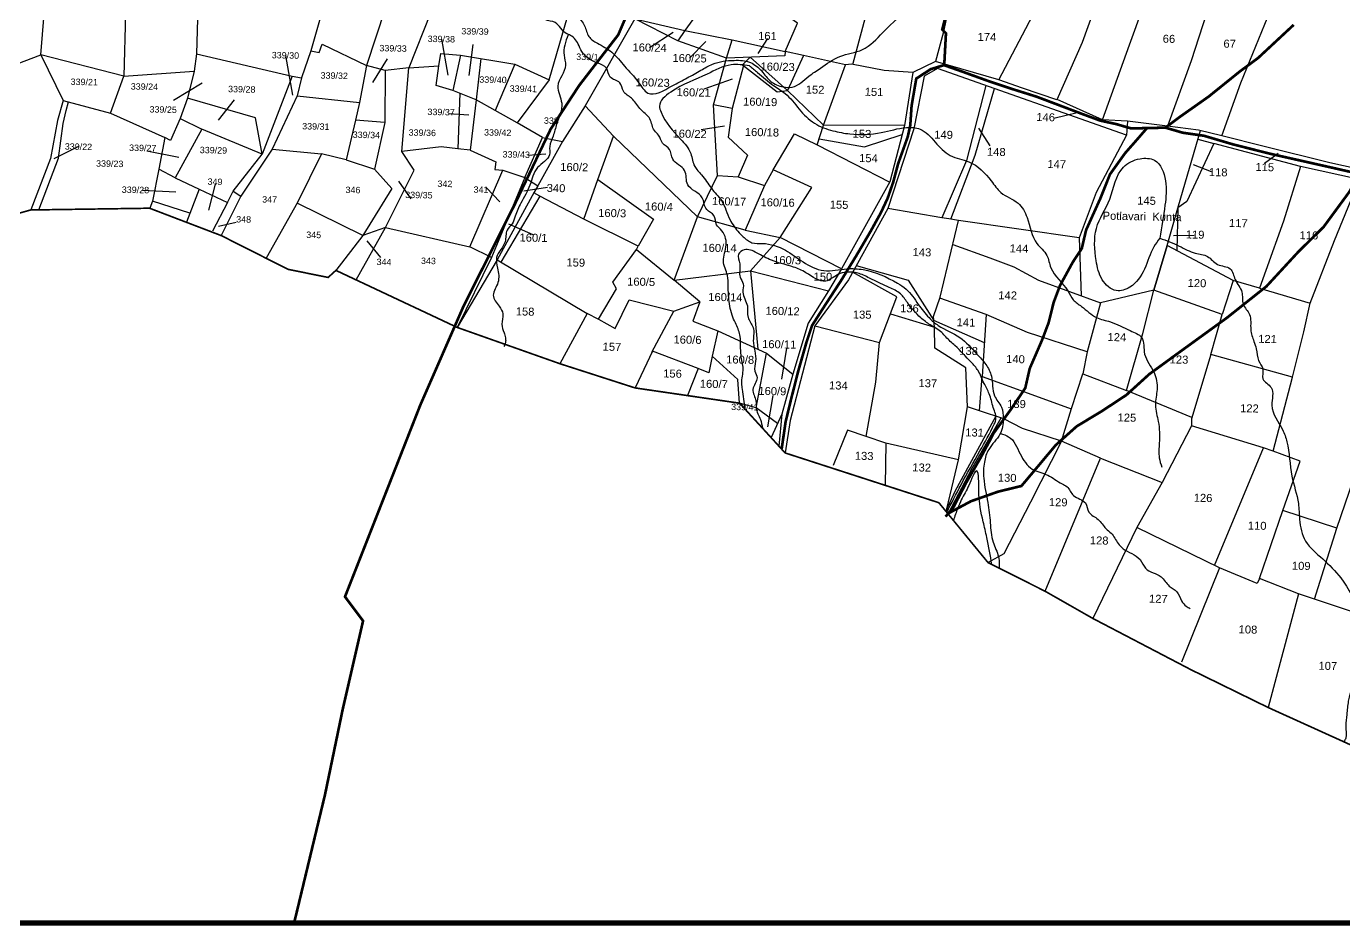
# Model space of a CAD drawing. Header units: millimetres. Extents: x 354375 to 360909, y 1837794 to 1846819.
# Drawn here: x 356768 to 359217, y 1837794 to 1839465 of the extents above; entities that cross this region are included whole.
import ezdxf
from ezdxf.enums import TextEntityAlignment as Align

# ---------------------------------------------------------------- set-up
doc = ezdxf.new("R2010")
doc.units = ezdxf.units.MM
for name, color, linetype in [('BND', 6, 'Continuous'), ('DIMENSION', 255, 'Continuous'), ('Plot', 7, 'Continuous'), ('ROADS', 50, 'Continuous'), ('STREAM', 130, 'Continuous')]:
    doc.layers.add(name, color=color, linetype=linetype)
doc.styles.get("Standard").update_dxf_attribs({"font": 'arial.ttf'})

msp = doc.modelspace()

# ---------------------------------------------------------------- linework, layer by layer
at = {"layer": 'BND', "lineweight": 30, "const_width": 3.03}
msp.add_lwpolyline([(359432.8, 1838037.4), (359076.3, 1838198.9), (358933.3, 1838268.9), (358750.6, 1838364.3), (358661.6, 1838415), (358555.6, 1838468.1), (358464.1, 1838579.5), (358178.3, 1838672), (358093.8, 1838764.4), (357899.4, 1838792.8), (357759.6, 1838837.8), (357568.8, 1838905.2), (357343.3, 1839011.2), (357328.9, 1838998.1), (357254.5, 1839013.1), (357130.3, 1839075.8), (356997, 1839126.7), (356791.1, 1839123.7), (356776, 1839123.5), (356471.5, 1839038)], dxfattribs=at)
at = {"layer": 'DIMENSION', "color": 0, "const_width": 10}
msp.add_lwpolyline([(354379.8, 1846813.9), (360903.6, 1846813.9), (360903.6, 1837798.6), (354379.8, 1837798.6)], close=True, dxfattribs=at)
at = {"layer": 'DIMENSION', "color": 0}
for points in [[(358145.7, 1839441.8), (358127.7, 1839414)], [(358028.1, 1839348.8), (358080.8, 1839367.2)], [(358677.8, 1839293.8), (358721.4, 1839304.3)], [(358022.4, 1839272.9), (358065.4, 1839279.7)], [(358537.6, 1839275.4), (358559.1, 1839242.7)], [(357699.8, 1839225.6), (357733.5, 1839227.8)], [(359069.5, 1839210.7), (359095, 1839228.8)], [(358970.8, 1839194.5), (358937.7, 1839207.3)], [(357459.4, 1839177), (357482.5, 1839144.4)], [(357623.1, 1839164.5), (357648.2, 1839138.7)], [(357736.5, 1839165.3), (357692.8, 1839158.5)], [(357709.7, 1839077.5), (357664.6, 1839097)], [(358938.9, 1839076.1), (358900.3, 1839075.1)], [(357426.7, 1839035), (357401.3, 1839066.1)], [(358181, 1838866.5), (358171.4, 1838809.2)], [(358155.5, 1838778.5), (358145.6, 1838720.4)]]:
    msp.add_lwpolyline(points, dxfattribs=at)
at = {"layer": 'Plot'}
for points in [[(356615.3, 1839343.7), (356794.9, 1839411.7), (356826.2, 1839797.8), (356833.1, 1839845.2), (356823.1, 1839856.9), (356862.7, 1839885.5)], [(359311.6, 1839805.1), (359386.7, 1839781.6), (359478.6, 1839744.3), (359429.9, 1839624.5), (359395.9, 1839511.6), (359339.5, 1839335.1), (359292.6, 1839188.5), (359190.6, 1839211.2), (359068.5, 1839241.7), (358989.9, 1839261.3), (358946.9, 1839272), (358889.3, 1839279.1), (358814.5, 1839288.3), (358768.3, 1839291.2), (358818.4, 1839430.4), (358866.6, 1839564.3), (358975.8, 1839532.9), (358933.3, 1839400.3), (358889.3, 1839279.1)], [(357143.6, 1839775.2), (357092.3, 1839695.4), (357084.1, 1839413.6), (357079.7, 1839381.5), (357067.4, 1839331.5), (357053.8, 1839293.2), (357035.8, 1839252.5), (357025.1, 1839258.4), (357013.9, 1839199), (357002.4, 1839140.1), (356997.3, 1839126.6)], [(357420.9, 1839777.9), (357393.9, 1839716.1), (357365.1, 1839658.2), (357296.5, 1839419.4), (357279.4, 1839368.7), (357271.5, 1839335.7), (357225, 1839236.6), (357166.8, 1839149.1), (357129.9, 1839076)], [(356958.2, 1839722.2), (356949, 1839372.3), (356794.9, 1839411.7)], [(357393.9, 1839716.1), (357501.3, 1839648), (357470.4, 1839604.9), (357400.1, 1839391.7), (357387.4, 1839323.2), (357379.6, 1839290.4), (357362.4, 1839216.7), (357316.5, 1839227.9), (357272.1, 1839137.4), (357213.9, 1839033.6)], [(358304.3, 1839394), (358353, 1839577.2), (358493.4, 1839555.1), (358521.1, 1839648.7), (358530, 1839700.1)], [(357592.6, 1839669.1), (357518.9, 1839489.3), (357478.8, 1839387.5), (357534.8, 1839391.3), (357538.1, 1839414.1), (357574.6, 1839411.1), (357675.6, 1839394.1), (357739.6, 1839365.1), (357680.5, 1839285.2), (357639.3, 1839308.2), (357603.8, 1839327.9), (357560.8, 1839345.5), (357529.8, 1839354.5), (357534.8, 1839391.3)], [(358644.7, 1839496.9), (358493.4, 1839555.1), (358472.5, 1839454.2), (358458, 1839399.4), (358415.4, 1839378.8), (358362.2, 1839382.6), (358301.4, 1839394.6), (358290.8, 1839393.4), (358212.5, 1839410.4), (358178.4, 1839417.8), (358201.3, 1839470.8), (358075.8, 1839559), (358084, 1839576.1), (357995.5, 1839648.9), (357937.8, 1839544.5), (358011.7, 1839484.1), (358075.8, 1839559)], [(358776.2, 1839547.5), (358751.6, 1839492.9), (358730.6, 1839434.4), (358683.5, 1839327.9), (358619.8, 1839349.8), (358575.4, 1839365), (358644.7, 1839496.9), (358685.2, 1839584.8)], [(358989.9, 1839261.3), (359025.7, 1839359.8), (359070.3, 1839469), (359104.5, 1839552.9), (358992.1, 1839574.3), (358975.8, 1839532.9)], [(357739.6, 1839365.1), (357792.3, 1839546.6)], [(358075.8, 1839559), (358011.7, 1839484.1), (357991.7, 1839456.8), (357978.7, 1839437.9), (357898.7, 1839478.5), (357937.8, 1839544.5)], [(357898.7, 1839478.5), (357806.5, 1839317), (357764.3, 1839250.5), (357718.9, 1839168.6), (357712.1, 1839156.3), (357643, 1839030.7), (357568.8, 1838905.2)], [(357898.7, 1839478.5), (357991.7, 1839456.8), (358080.1, 1839439.8), (358178.4, 1839417.8), (358178, 1839409.7), (358069.4, 1839405.8), (358080.1, 1839439.8)], [(358069.4, 1839405.8), (357978.7, 1839437.9)], [(357084.1, 1839413.6), (357262.3, 1839372.1), (357279.4, 1839368.7)], [(357296.5, 1839419.4), (357312.3, 1839415.9), (357317.8, 1839431.3), (357400.1, 1839391.7)], [(356794.9, 1839411.7), (356836.2, 1839326.7), (356924.4, 1839303.3), (356949, 1839372.3)], [(357435.6, 1839091.1), (357488.8, 1839197.5), (357466.1, 1839232.4), (357478.8, 1839387.5), (357435, 1839382.4), (357400.1, 1839391.7)], [(357612.9, 1839404.7), (357603.8, 1839327.9), (357592.7, 1839234.8), (357569.8, 1839237.3), (357539, 1839240.6), (357466.1, 1839232.4)], [(357574.6, 1839411.1), (357560.8, 1839345.5)], [(357675.6, 1839394.1), (357639.3, 1839308.2)], [(358052.9, 1839187.8), (358045.2, 1839318.9), (358069.4, 1839405.8)], [(358100.7, 1839391.7), (358079.6, 1839311.8), (358045.2, 1839318.9)], [(358113.1, 1839407.4), (358099, 1839393), (358163.8, 1839343.2), (358182.5, 1839345.3)], [(358415.4, 1839378.8), (358400, 1839280.4), (358249.6, 1839280.9), (358182.5, 1839345.3), (358113.1, 1839407.4)], [(358212.5, 1839410.4), (358182.5, 1839345.3)], [(358249.6, 1839280.9), (358290.8, 1839393.4)], [(358575.4, 1839365), (358458, 1839399.4)], [(356949, 1839372.3), (357079.7, 1839381.5)], [(357262.3, 1839372.1), (357206.1, 1839227.3), (357194, 1839294.9), (357067.4, 1839331.5)], [(357435, 1839382.4), (357434.1, 1839285.7), (357379.6, 1839290.4)], [(358813, 1839262.5), (358461.3, 1839386.6), (358437, 1839372.1), (358417.8, 1839274.5), (358369.5, 1839126.5)], [(357573.5, 1839340.3), (357569.8, 1839237.3)], [(358551.3, 1839354.8), (358515.6, 1839215.5), (358469.4, 1839108.6)], [(358486.2, 1839106.2), (358531.5, 1839225.2), (358567.6, 1839349.1)], [(356836.2, 1839326.7), (356825.9, 1839289.5), (356812.5, 1839219.4), (356776, 1839123.5)], [(356791.1, 1839123.7), (356827.9, 1839219.5), (356836.1, 1839284.3), (356842, 1839308.3), (356846, 1839324.1)], [(357271.5, 1839335.7), (357387.4, 1839323.2)], [(357804.2, 1839106.5), (357830.4, 1839180), (357859.2, 1839260.9), (357806.5, 1839317)], [(358768.3, 1839291.2), (358683.8, 1839328.6)], [(356924.4, 1839303.3), (357025.1, 1839258.4)], [(357053.8, 1839293.2), (357094.4, 1839273.8), (357044.8, 1839182.9), (357013.9, 1839199)], [(358079.6, 1839311.8), (358072.2, 1839258.8), (358108.6, 1839225.4), (358091, 1839185.1)], [(357152.5, 1839158.7), (357206.1, 1839227.3), (357094.4, 1839273.8)], [(357434.1, 1839285.7), (357414.9, 1839199)], [(357592.7, 1839234.6), (357640.6, 1839213.1), (357638.7, 1839198.6), (357653.3, 1839197.3), (357694.7, 1839184), (357727.4, 1839258.1), (357680.5, 1839285.2)], [(358156.4, 1839197.9), (358195.5, 1839265), (358238.1, 1839244.4), (358249.6, 1839280.9)], [(358400, 1839280.4), (358372.9, 1839175.5), (358282.9, 1839014.3), (358258.9, 1838973.2), (358221.3, 1838912.9), (358192.9, 1838818.5), (358172.4, 1838743.8), (358166.8, 1838684.6)], [(358814.5, 1839288.3), (358813, 1839262.5), (358756.8, 1839155.7), (358725.1, 1839071.5), (358500.7, 1839104.1), (358482.4, 1839106.7), (358469.4, 1839108.6), (358369.5, 1839126.5), (358295.9, 1838993.9), (358233.8, 1838908.3), (358353.6, 1838877.5), (358386.2, 1838962), (358303.7, 1839007.8)], [(359060.2, 1838978), (359011.3, 1838992.5), (358888.7, 1839057.2), (358909.5, 1839131.2), (358950.2, 1839271.2)], [(357727.4, 1839258.1), (357764.3, 1839250.5)], [(357859.2, 1839260.9), (358015.2, 1839110.5)], [(358238.1, 1839244.4), (358372.8, 1839175.1)], [(358241.6, 1839255.4), (358326, 1839240.8), (358395.6, 1839263.4)], [(358945.5, 1839255.2), (358975.3, 1839247.1), (358925, 1839139.1), (358908.6, 1839127.7)], [(359136.6, 1839204.4), (358975.3, 1839247.1)], [(357225, 1839236.6), (357316.5, 1839227.9)], [(357362.4, 1839216.7), (357414.9, 1839199), (357447, 1839163.3), (357393.5, 1839076.1), (357271.4, 1839136)], [(357694.7, 1839184), (357632.4, 1839035.1), (357592.1, 1839054.8), (357653.3, 1839197.3)], [(358168.9, 1839072.2), (358228.2, 1839165.3), (358156.4, 1839197.9), (358139.9, 1839169.2), (358103.8, 1839085.8), (358168.9, 1839072.2)], [(359246.1, 1839180.1), (359136.6, 1839204.4), (359104.6, 1839102.7), (359072, 1839011), (359060.2, 1838978), (359154.2, 1838950.2)], [(357044.8, 1839182.9), (357089, 1839162.2), (357141.8, 1839137.5), (357113.8, 1839084.1)], [(357694.7, 1839184), (357718.9, 1839168.6)], [(357830.4, 1839180), (357933.5, 1839106.1), (357904.9, 1839055.9)], [(358103.8, 1839085.8), (358015.2, 1839110.5), (358052.9, 1839187.8), (358091, 1839185.1), (358139.9, 1839169.2)], [(359121.7, 1838812.5), (359142.5, 1838897), (359154.2, 1838950.2), (359199.4, 1839066.6), (359246.1, 1839180.1)], [(357089, 1839162.2), (357065.5, 1839100.6)], [(357141.8, 1839137.5), (357152.5, 1839158.7), (357166.8, 1839149.1)], [(357722.6, 1839149.2), (357649.9, 1839026.6)], [(357901.8, 1839050.1), (357904.9, 1839055.9), (357804.2, 1839106.5), (357722.6, 1839149.2), (357711.4, 1839155.1)], [(357071.9, 1839117.3), (357002.4, 1839140.1)], [(358908.6, 1839127.7), (358906.3, 1839047.9)], [(357971.8, 1838993.1), (358015.2, 1839110.5)], [(358374, 1838930.5), (358456, 1838905.7), (358453.9, 1838925.2), (358466.7, 1838961.3), (358500.7, 1839104.1)], [(357393.5, 1839076.1), (357343.3, 1839011.2)], [(357380.7, 1838993.6), (357435.6, 1839091.1), (357393.5, 1839076.1)], [(357435.6, 1839091.1), (357592.1, 1839054.8)], [(358282.9, 1839014.3), (358168.9, 1839072.2), (358113.9, 1839010.2)], [(358725.1, 1839071.5), (358728.8, 1838964)], [(357831.2, 1838920.3), (357864.6, 1838977), (357857.9, 1838989.3), (357901.8, 1839050.1), (357971.8, 1838993.1)], [(358490.1, 1839059.5), (358558.7, 1839034.4), (358603.4, 1839018.1), (358649.4, 1838993), (358764.5, 1838950.9)], [(358888.7, 1839057.2), (358863.8, 1838974.6), (358764.5, 1838950.9), (358739.7, 1838860), (358731.8, 1838818.7), (358813, 1838788), (358843, 1838894.1), (358863.8, 1838974.6)], [(359011.3, 1838992.5), (358991, 1838929.3), (358863.8, 1838974.6), (358888.7, 1839057.2)], [(357632.4, 1839035.1), (357568.8, 1838905.2)], [(357643, 1839030.7), (357810.5, 1838931.2), (357759.6, 1838837.8)], [(358020, 1838952.5), (357971.8, 1838993.1), (358113.9, 1839010.2), (358127.4, 1838865)], [(358113.9, 1839010.2), (358258.9, 1838973.2)], [(358310.6, 1839020.4), (358406.9, 1838993.1), (358454.7, 1838917.9)], [(357809.5, 1838931.8), (357831.2, 1838920.3), (357862.7, 1838903.3), (357888.4, 1838956.7), (357971.3, 1838935.4)], [(357930.8, 1838859.2), (357971.3, 1838935.4), (358020, 1838952.5), (358006.9, 1838916.6), (358053.5, 1838899.1), (358042.7, 1838851.6)], [(358739.7, 1838860), (358628.6, 1838895.7), (358552.1, 1838929.2), (358466.2, 1838959.8)], [(358552.1, 1838929.2), (358544.7, 1838814), (358637, 1838780.4), (358710.3, 1838753.7)], [(358969.8, 1838854.8), (358991, 1838929.3)], [(358053.5, 1838899.1), (358143.6, 1838857.5)], [(358233.8, 1838908.3), (358187.6, 1838732.1), (358178.3, 1838672)], [(358548.7, 1838876.3), (358454.7, 1838917.9)], [(358692.1, 1838693.9), (358619.6, 1838717.1), (358584.6, 1838735.6), (358539.4, 1838750.3), (358517.6, 1838757.5), (358514.1, 1838829.9), (358456.5, 1838866.4), (358456, 1838905.7)], [(358328.8, 1838702.7), (358346.8, 1838803.4), (358353.6, 1838877.5)], [(358093.8, 1838764.4), (358090.2, 1838808.7), (358042.7, 1838851.6), (358036.4, 1838820.9), (358016.8, 1838828.6), (357931.7, 1838861.1), (357899.4, 1838792.8)], [(358164.4, 1838726.9), (358124.4, 1838755.9), (358143.6, 1838857.5), (358192.9, 1838818.5)], [(359085.3, 1838675), (359121.7, 1838812.5), (358969.8, 1838854.8), (358933.4, 1838735.6), (358933.9, 1838722.4)], [(358016.8, 1838828.6), (357996.6, 1838778.6)], [(358539.4, 1838750.3), (358544.7, 1838814)], [(358764.5, 1838662.3), (358692.1, 1838693.9), (358710.6, 1838754.8), (358731.8, 1838818.7)], [(358934.1, 1838737.8), (358813, 1838788)], [(358124.4, 1838755.9), (358093.8, 1838764.4)], [(358500.3, 1838659), (358517.6, 1838757.5)], [(358172.4, 1838743.8), (358152.1, 1838700.7)], [(358570.1, 1838740.3), (358520.9, 1838650.2), (358493.9, 1838600.5), (358477, 1838563.8)], [(358481.2, 1838558.7), (358526.1, 1838643.9), (358580.1, 1838737.1)], [(358479, 1838568.1), (358500.3, 1838659), (358365.8, 1838690.3), (358328.8, 1838702.7), (358294, 1838714.3), (358267.8, 1838648.7)], [(359203.8, 1838531.9), (359103.5, 1838565), (359135.8, 1838656.6), (359085.3, 1838675), (359067.7, 1838681.4), (358933.9, 1838722.4), (358879.4, 1838617.1)], [(358365.8, 1838690.3), (358364.3, 1838611.8)], [(358692.1, 1838693.9), (358634.3, 1838580.8), (358585.1, 1838484.5), (358555.6, 1838468.1)], [(358976.7, 1838463.1), (359067.7, 1838681.4)], [(358661.6, 1838415), (358764.5, 1838662.3), (358879.4, 1838617.1), (358832.2, 1838533.4)], [(359162.5, 1838400.4), (359203.8, 1838531.9), (359242.5, 1838644)], [(359060.3, 1838438.8), (359103.5, 1838565)], [(358985.9, 1838458.6), (358832.2, 1838533.4), (358750.6, 1838364.3)], [(359132.4, 1838410.4), (359060.3, 1838438.8), (359055.9, 1838429.5), (358985.9, 1838458.6), (358914.9, 1838283.5)], [(359294.9, 1838356.5), (359162.5, 1838400.4), (359132.4, 1838410.4), (359076.3, 1838198.9)]]:
    msp.add_lwpolyline(points, dxfattribs=at)
at = {"layer": 'Plot', "color": 0}
for points in [[(357539.3, 1839441.1), (357551.3, 1839374)], [(357926.5, 1839425.2), (357970, 1839453.9)], [(357598.1, 1839431), (357590.4, 1839373.6)], [(358000.8, 1839405.5), (358030.7, 1839436.8)], [(357249.5, 1839410.8), (357262.7, 1839336.6)], [(357438.3, 1839404.1), (357411.2, 1839360.3)], [(357041.4, 1839327.8), (357094.9, 1839359.7)], [(357153.9, 1839328.3), (357124.5, 1839290.6)], [(357552.7, 1839303), (357590.5, 1839300.2)], [(356864.8, 1839241.1), (356818.9, 1839218.2)], [(356991.9, 1839233.3), (357051.3, 1839221.6)], [(357118.8, 1839171.1), (357106.6, 1839123)], [(356984, 1839160.1), (357046, 1839157.2)], [(357157.8, 1839100.4), (357124.8, 1839092.7)]]:
    msp.add_lwpolyline(points, dxfattribs=at)
at = {"layer": 'ROADS', "color": 40, "const_width": 5}
for points in [[(357265.5, 1837798.6), (357269.8, 1837815.9), (357323, 1838036.8), (357355.9, 1838195.3), (357393.8, 1838359.9), (357360.2, 1838404.8), (357500.2, 1838761), (357580.2, 1838943.9), (357676.6, 1839135.6), (357742.4, 1839273.5), (357795.4, 1839354.7), (357868.1, 1839448.9), (357939.5, 1839615.4)], [(358476.7, 1839484.2), (358470.4, 1839458.8), (358477.3, 1839451.9), (358474.5, 1839400.3), (358473.5, 1839392.6), (358507.7, 1839380.5), (358558.1, 1839362.3), (358598.6, 1839348.8), (358645.7, 1839334), (358729.9, 1839302.1), (358764, 1839289.5), (358793.5, 1839283.1), (358821.6, 1839275), (358885.2, 1839276.4), (358910.6, 1839295.4), (358965.8, 1839334.3), (359023.5, 1839380.8), (359057.4, 1839405.8), (359123.7, 1839467.5)], [(358473.5, 1839392.6), (358449, 1839385.1), (358422.1, 1839367.6), (358413.4, 1839317), (358411, 1839280.9), (358406.2, 1839259.3), (358388.3, 1839209.2), (358379.1, 1839174.7), (358369, 1839145.6), (358356.4, 1839118.5), (358337.1, 1839083.6), (358310.2, 1839037.8), (358283.1, 1838993.5), (358250.1, 1838942.7), (358228.3, 1838908.7), (358218, 1838877.5), (358202.9, 1838824.9), (358189.9, 1838773.8), (358179.2, 1838729.7), (358171.9, 1838679.4)], [(358851.9, 1839276.8), (358836.7, 1839259.1), (358810.1, 1839228.8), (358782.2, 1839189.8), (358764.6, 1839145.6), (358737.7, 1839086), (358729.8, 1839052), (358712.8, 1839026.1), (358689.2, 1838982.9), (358677.4, 1838951.5), (358668.2, 1838914.2), (358655.7, 1838881.2), (358633, 1838828.9), (358624.7, 1838792.5), (358596.9, 1838751.4), (358565.7, 1838708.4), (358557.9, 1838693.2), (358542.2, 1838664), (358528.3, 1838639.9), (358515.4, 1838617.6), (358491.1, 1838570.9), (358476.6, 1838553.6)], [(359257.5, 1839187.8), (359196, 1839201.8), (359080.4, 1839227.8), (359010.6, 1839245.4), (358956.7, 1839261.4), (358917.8, 1839266.9), (358885.2, 1839276.4)], [(358481.7, 1838559.7), (358523.7, 1838582.2), (358574.1, 1838600), (358617.6, 1838610.6), (358647.1, 1838645.7), (358681.3, 1838686.5), (358720.4, 1838721.5), (358767.6, 1838750), (358812.7, 1838779.7), (358855.4, 1838818.5), (358919.3, 1838865), (358999.9, 1838923.4), (359073, 1838981.5), (359133.3, 1839046.8), (359179, 1839091.6), (359226.7, 1839156.6), (359246.3, 1839190.4)]]:
    msp.add_lwpolyline(points, dxfattribs=at)
at = {"layer": 'STREAM'}
for points in [[(356355.7, 1842084.7), (356350.8, 1842031.9), (356352.8, 1842009), (356351, 1841979.6), (356363.3, 1841941.2), (356362.1, 1841880.1), (356366.4, 1841859.7), (356367.9, 1841827.1), (356378.6, 1841796), (356374.9, 1841738.2), (356382.1, 1841694.1), (356384.2, 1841640.2), (356381.4, 1841610), (356391.7, 1841577.2), (356391.4, 1841534.8), (356402.1, 1841477.1), (356398.5, 1841437.6), (356404.4, 1841403.4), (356400.7, 1841375.1), (356410.6, 1841338.3), (356405.8, 1841299.5), (356412, 1841268.1), (356405.8, 1841237.8), (356416.4, 1841190.4), (356412.7, 1841148.7), (356419.5, 1841112.6), (356415.5, 1841068.9), (356420.4, 1841048.8), (356415.9, 1841012.2), (356420, 1840950.5), (356419, 1840916.4), (356420.3, 1840890.4), (356410.1, 1840851.4), (356414.7, 1840800.9), (356408.8, 1840767.9), (356412.7, 1840733.1), (356404.1, 1840690.3), (356408.3, 1840653.9), (356398, 1840620.7), (356402.4, 1840579.9), (356390.9, 1840548.3), (356387, 1840512.8), (356374.4, 1840491.8), (356373.8, 1840465.2), (356372, 1840437.4), (356372.9, 1840404.6), (356385.2, 1840394.3), (356415.1, 1840383.4), (356454.7, 1840360.9), (356480.4, 1840345.3), (356529.9, 1840317.1), (356562.8, 1840298.7), (356587.1, 1840280.1), (356591.9, 1840267.1), (356604.6, 1840246.6), (356619.5, 1840236.4), (356650.9, 1840230.4), (356694, 1840202), (356725.4, 1840180.2), (356742.3, 1840166.4), (356759.1, 1840150.8), (356775, 1840140.8), (356792.4, 1840118.7), (356820.1, 1840105.3), (356839.7, 1840088.5), (356846.3, 1840086.6), (356860.5, 1840070.4), (356876.8, 1840064.7), (356886.2, 1840047.7), (356938.6, 1840032.1), (356956.1, 1840019.3), (356970, 1840007.1), (356988.3, 1839990.8), (357007.1, 1839981.5), (357035.5, 1839962.8), (357060.1, 1839950.8), (357078.1, 1839944.2), (357103.1, 1839921.8), (357122.8, 1839912.1), (357140.7, 1839898.5), (357160.9, 1839891.4), (357192.3, 1839867.8), (357205.3, 1839858.2), (357226.1, 1839851.2), (357243.5, 1839835.8), (357262.9, 1839830.9), (357300.9, 1839804.9), (357317.9, 1839792.6), (357360.5, 1839784.6), (357387.6, 1839768.5), (357412.1, 1839757.8), (357447.2, 1839739.4), (357464.1, 1839719.6), (357490.4, 1839705.8), (357518.8, 1839684.4), (357537.6, 1839673.8), (357556.2, 1839651.8), (357580.1, 1839638.5), (357602.5, 1839614.4), (357622.7, 1839585.6), (357644.7, 1839575.4), (357666.9, 1839559.9), (357688.7, 1839542.2), (357732.8, 1839509.9), (357768.8, 1839495), (357805.6, 1839465.7), (357813.6, 1839445.6), (357829.3, 1839433.4), (357856.4, 1839416.4), (357879.8, 1839390.7), (357905.8, 1839360.5), (357923.1, 1839340.7), (357968.1, 1839354), (357996.3, 1839368.9), (358021.9, 1839383), (358043.4, 1839394.5), (358083.6, 1839401.5), (358113.9, 1839397.4), (358134.5, 1839381.7), (358151.8, 1839362.4), (358174.8, 1839352.2), (358191.3, 1839351.8), (358222.4, 1839372.1), (358244.1, 1839387), (358280.2, 1839408.7), (358321.9, 1839421.4), (358360.1, 1839453.4), (358415.6, 1839503.2), (358462.7, 1839543.4), (358483.5, 1839580.2), (358488.5, 1839617.8), (358499.4, 1839649.7), (358510.8, 1839671.2), (358516.4, 1839694.2), (358525.5, 1839702.2)], [(358103.5, 1838753.9), (358099.2, 1838790.2), (358097.7, 1838801.3), (358100.3, 1838828.5), (358096.4, 1838853.4), (358094.6, 1838888.5), (358087.5, 1838910.6), (358081.1, 1838924.3), (358073.9, 1838957.4), (358072.4, 1838983.7), (358071.1, 1839001.4), (358063.6, 1839028.6), (358068.8, 1839058.5), (358058.3, 1839087.9), (358051, 1839095.8), (358046, 1839113.1), (358032.5, 1839124.2), (358024.2, 1839146.3), (357997.2, 1839170.3), (357991.5, 1839196.8), (357969.4, 1839217.9), (357963.5, 1839236.1), (357950.5, 1839247.7), (357943.1, 1839262.5), (357935.4, 1839270.9), (357927.1, 1839292.5), (357908.2, 1839311.9), (357893, 1839330.9), (357877.7, 1839344), (357870.9, 1839359.8), (357853.2, 1839370.4), (357846.3, 1839386.8), (357829, 1839396.7), (357802.9, 1839414.5), (357795.2, 1839428.5), (357779.4, 1839447.9), (357772.4, 1839450.6), (357750.8, 1839471.6), (357731.6, 1839477.1), (357715, 1839489.7), (357704.2, 1839494.5), (357694, 1839498.6), (357659.2, 1839529.1), (357639, 1839544.9), (357625.5, 1839547.2), (357612, 1839556.5), (357604.5, 1839566.7), (357590.3, 1839583.2), (357581, 1839594.4), (357567.6, 1839607.9), (357545.7, 1839617.8), (357534.9, 1839632.8), (357511.9, 1839645.7), (357500.7, 1839662.8), (357478.2, 1839672.4), (357461.8, 1839688.8), (357439, 1839703.2), (357428, 1839718.9), (357397.8, 1839732.2), (357383.3, 1839739.6), (357357.2, 1839745.4), (357341, 1839758.6), (357311.6, 1839768.9), (357296.4, 1839782.5), (357267.8, 1839793.7), (357251.4, 1839797.7), (357235, 1839802), (357223.9, 1839814.9), (357201.8, 1839823.9), (357187.6, 1839834.5), (357169.1, 1839840), (357155.3, 1839854.9), (357130, 1839862.8), (357114.4, 1839881.6), (357090.8, 1839889.9), (357078.8, 1839906.6), (357051.2, 1839914.9), (357033.6, 1839929.8), (357010.8, 1839935), (356995, 1839949.3), (356976.7, 1839956.6), (356964.7, 1839970.2), (356947, 1839981.7), (356930.6, 1839996.9), (356911.9, 1840003.8), (356893.9, 1840016.5), (356876.2, 1840018.5), (356858, 1840034.5), (356834.8, 1840046.3), (356820.8, 1840061.6), (356806.3, 1840073.6), (356781.9, 1840082.3), (356772.8, 1840095.8), (356754, 1840107.3), (356733.5, 1840128.4), (356701.5, 1840148.3), (356680.7, 1840153.1), (356668, 1840147), (356657.5, 1840131.3), (356641, 1840116.2), (356621, 1840094.6), (356592.8, 1840063.3), (356546.5, 1840014.9), (356524.4, 1839989), (356513, 1839982.5), (356493.9, 1839964.5), (356478, 1839942.7), (356455.7, 1839915.9), (356442.5, 1839904.1), (356433.6, 1839890.1), (356427.1, 1839867.5), (356418.4, 1839834.2), (356405.1, 1839804.4), (356391, 1839786.9), (356381.6, 1839743.6), (356378.8, 1839721.1), (356371.9, 1839699.2), (356370.6, 1839673.9), (356358.2, 1839637.7), (356352.7, 1839624.6), (356353.2, 1839596.4), (356343.4, 1839573.2), (356332, 1839550.7), (356321.1, 1839528.3), (356309.3, 1839504.4), (356299.7, 1839485), (356283.2, 1839469.5), (356273.7, 1839438.4), (356255.5, 1839416.3), (356238.8, 1839397.2), (356224.6, 1839373.9), (356215, 1839357.8), (356202.5, 1839331), (356193.8, 1839316.6), (356169.5, 1839271), (356155.9, 1839246), (356141.7, 1839217.4), (356129.4, 1839188.9), (356092.7, 1839128.6), (356064.6, 1839082.6), (356056.3, 1839057.5), (356041.2, 1839045), (356037.7, 1839005.6), (356034, 1838979.8), (356033.7, 1838962.7), (356037.7, 1838947.4)], [(357774.8, 1839448.8), (357767.3, 1839410.9), (357770.1, 1839392.3), (357755.8, 1839353.8), (357763, 1839321.9), (357753.6, 1839282.9), (357747.1, 1839260.9), (357740.7, 1839241.5), (357740.4, 1839226.2), (357718.1, 1839202.1), (357703.9, 1839169.4), (357687.2, 1839136.3), (357676.7, 1839111.9), (357670.8, 1839097.8), (357661.6, 1839086.2), (357657.8, 1839064.5), (357642, 1839035.4), (357643.8, 1839015.6), (357644.5, 1838988.7), (357635.9, 1838965), (357646.7, 1838944.6), (357653.9, 1838930.2), (357651.9, 1838911.2), (357655.8, 1838895.4), (357658.4, 1838885.8), (357658.8, 1838879.1), (357655.4, 1838869.6)], [(358111.9, 1839391.5), (358078.2, 1839393.1), (358033.3, 1839376), (357965.6, 1839342.6), (357944.8, 1839316.3), (357947.6, 1839305.3), (357984.1, 1839254.9), (358002.8, 1839228.3), (358010.2, 1839204.5), (358023, 1839188.9), (358041.2, 1839163.7), (358060.1, 1839140.9), (358075.9, 1839105.3), (358093.1, 1839081), (358108.2, 1839067.3), (358116.5, 1839062.7), (358136.1, 1839061.2), (358178.8, 1839048.6), (358211.6, 1839027), (358250.1, 1839010.9), (358293.3, 1839014.2), (358323.4, 1839012.7), (358387.1, 1838987.4), (358403.1, 1838976.4), (358425.9, 1838948), (358445.8, 1838923.4), (358463.1, 1838908.9), (358503, 1838886.6), (358534.7, 1838855.7), (358551.5, 1838836.4), (358561.7, 1838814.7), (358567.5, 1838778.4), (358580.4, 1838756.8), (358583.9, 1838735.8), (358577.7, 1838706.8), (358556.8, 1838678.6), (358548.7, 1838654.9), (358547.5, 1838625), (358555.1, 1838579.7), (358559.6, 1838542.2), (358565, 1838506.4), (358574.9, 1838478.8), (358576.4, 1838465.9), (358576.2, 1838457.8)], [(358111.9, 1839391.5), (358127.2, 1839379), (358157, 1839354.6), (358178.3, 1839339.9), (358204.3, 1839310.9), (358233.1, 1839284.5), (358267.3, 1839270.7), (358298.7, 1839264.8), (358357, 1839267.3), (358403.7, 1839276.6), (358429.2, 1839273.7), (358457.1, 1839249.7), (358485.3, 1839224.7), (358520.1, 1839212.8), (358561.5, 1839177.4), (358579.5, 1839155.9), (358611.3, 1839136), (358628.1, 1839109.7), (358646.3, 1839061.1), (358664.8, 1839039.1), (358672.2, 1839016.2), (358704.1, 1838973), (358713.8, 1838956.7), (358729.3, 1838944.2), (358757.1, 1838923.7), (358782.9, 1838915.6), (358819.9, 1838899.2), (358840.8, 1838886.6), (358846.6, 1838855.7), (358864, 1838821.6), (358869.6, 1838790), (358866.7, 1838761), (358871.9, 1838730.1), (358873.9, 1838690.4), (358873.7, 1838662.9), (358878.5, 1838645.5)], [(358874.7, 1839070.9), (358884.4, 1839132.4), (358885.4, 1839177.8), (358864.8, 1839215.8), (358838.1, 1839218.7), (358807.1, 1839203), (358781.8, 1839143.8), (358757, 1839089.2), (358756.6, 1839029.5), (358767.9, 1838993.9), (358793.9, 1838973.6), (358819.2, 1838980.1), (358846.3, 1839013.7), (358863.9, 1839055.2), (358874.7, 1839070.9)], [(358874.7, 1839071), (358911, 1839056.5), (358940.7, 1839043.2), (358963.6, 1839037), (358982, 1839022.4), (359005.4, 1839014.1), (359015, 1838994), (359027.3, 1838970.9), (359029.9, 1838948.4), (359041.5, 1838929.3), (359043.9, 1838901.2), (359049.8, 1838879.3), (359054.1, 1838865.6), (359058.5, 1838843.5), (359066.1, 1838828), (359066.6, 1838809.8), (359081.7, 1838793.5), (359083.1, 1838760.5), (359102.8, 1838715.3), (359111.1, 1838692.7), (359120.2, 1838629.1), (359132.3, 1838578.1), (359134.6, 1838548.6), (359145.8, 1838508.2), (359177.6, 1838475.2), (359211.2, 1838439.7), (359246.8, 1838372.5), (359256.1, 1838330.1), (359245.5, 1838266.2), (359225.1, 1838210.9), (359222.4, 1838185.8), (359220.4, 1838164.5), (359220.3, 1838142.2), (359217.1, 1838135.1)], [(358478.8, 1838561.6), (358505.3, 1838612.6), (358540.3, 1838675.6), (358567, 1838725.5), (358569.9, 1838733.2), (358565.3, 1838756.3), (358557.7, 1838782), (358548.1, 1838801.3), (358536.9, 1838825.1), (358524.2, 1838840.4), (358493.9, 1838871.4), (358477, 1838887.6), (358469.5, 1838895.6), (358448, 1838909.9), (358430.5, 1838923.2), (358405.6, 1838951.3), (358392.6, 1838967.7), (358371.8, 1838979.5), (358340.3, 1838994.1), (358318.6, 1839004.4), (358308.7, 1839007.1), (358276.6, 1839003.5), (358253.8, 1838991.3), (358216.9, 1839006.9), (358194, 1839017.4), (358152.8, 1839030), (358125.4, 1839043.8), (358102, 1839049.4), (358091.8, 1839041.5), (358094.1, 1839023.4), (358094.8, 1838998.4), (358100.4, 1838986.5), (358099.7, 1838971), (358108.1, 1838945.2), (358109.5, 1838923.8), (358118.8, 1838905.1), (358119.2, 1838881), (358123.4, 1838842.3), (358122.1, 1838824), (358126.1, 1838811.7), (358118.6, 1838790), (358124, 1838768.5), (358124.4, 1838755.9), (358132.5, 1838734), (358136.1, 1838718.2)], [(358578.5, 1838708.3), (358593.8, 1838702.1), (358615.3, 1838670.3), (358637.8, 1838641.8), (358666.6, 1838630.7), (358693, 1838614.4), (358702.4, 1838609.2), (358714.2, 1838593), (358736.5, 1838579), (358742.9, 1838562), (358760.2, 1838548.5), (358774.8, 1838531.1), (358784.2, 1838522.9), (358797.4, 1838503.8), (358806.5, 1838494.1), (358822.9, 1838485), (358838, 1838473.8), (358848.3, 1838457.7), (358877.1, 1838441.7), (358892.2, 1838424.7), (358906.2, 1838414), (358915.4, 1838396.9), (358924, 1838387), (358931.5, 1838383)], [(358562.6, 1838464.6), (358553.3, 1838515), (358546.7, 1838543.8), (358538.3, 1838606.6), (358533.2, 1838638.1), (358527.6, 1838630), (358519.7, 1838611.5), (358505.8, 1838584.6), (358499.2, 1838569.4), (358491.2, 1838546.5)]]:
    msp.add_spline(points, degree=3, dxfattribs=at)

# ---------------------------------------------------------------- texts
at = {"layer": 'DIMENSION'}
for s, height, p in [('339/38', 11.9, (357539.3, 1839441.1)), ('339/39', 11.9, (357601.9, 1839455.3)), ('161', 14.88, (358145.4, 1839446.8)), ('174', 14.88, (358553.4, 1839444.9)), ('66', 14.88, (358891.8, 1839441.5)), ('67', 14.88, (359004.7, 1839432.4)), ('339/30', 11.9, (357249.5, 1839410.8)), ('339/33', 11.9, (357449.6, 1839423.8)), ('339/1', 11.9, (357810.8, 1839407.9)), ('160/24', 14.88, (357926.5, 1839425.2)), ('160/25', 14.88, (358000.8, 1839405.5)), ('160/23', 14.88, (358164.5, 1839389.6)), ('339/21', 11.9, (356875.6, 1839361.3)), ('339/32', 11.9, (357340.2, 1839373.1)), ('339/40', 11.9, (357635.3, 1839365.5)), ('160/23', 14.88, (357932.1, 1839360.3)), ('339/24', 11.9, (356987.4, 1839352.7)), ('339/28', 11.9, (357168.3, 1839347.8)), ('339/41', 11.9, (357691.8, 1839348.7)), ('160/21', 14.88, (358008.4, 1839341.9)), ('152', 14.88, (358234, 1839347)), ('151', 14.88, (358343.6, 1839342.8)), ('339/25', 11.9, (357022.2, 1839310.1)), ('160/19', 14.88, (358131.9, 1839324.4)), ('339/37', 11.9, (357538.9, 1839305.4)), ('338', 11.9, (357743.8, 1839289.4)), ('146', 14.88, (358662.7, 1839295.9)), ('339/31', 11.9, (357306, 1839278.7)), ('339/34', 11.9, (357400, 1839262.9)), ('339/36', 11.9, (357503.9, 1839267)), ('339/42', 11.9, (357644.1, 1839267.3)), ('160/22', 14.88, (358000.9, 1839265)), ('160/18', 14.88, (358135.3, 1839267.9)), ('153', 14.88, (358321.2, 1839265)), ('149', 14.88, (358472.9, 1839263.3)), ('339/22', 11.9, (356864.8, 1839241.1)), ('339/27', 11.9, (356984.3, 1839238.7)), ('339/29', 11.9, (357115.7, 1839234.5)), ('339/43', 11.9, (357678.5, 1839226.5)), ('154', 14.88, (358333.3, 1839219.7)), ('148', 14.88, (358570.9, 1839231.4)), ('339/23', 11.9, (356922.9, 1839209.5)), ('160/2', 14.88, (357786.4, 1839203.1)), ('147', 14.88, (358683.2, 1839208.6)), ('118', 14.88, (358983.3, 1839193.6)), ('115', 14.88, (359069.9, 1839203.1)), ('349', 11.9, (357118.6, 1839175.9)), ('342', 11.9, (357545.9, 1839172)), ('340', 14.88, (357752.5, 1839164.1)), ('339/28', 11.9, (356970.7, 1839160.8)), ('347', 11.9, (357220.1, 1839143)), ('346', 11.9, (357375, 1839160.7)), ('339/35', 11.9, (357497.6, 1839151.2)), ('341', 11.9, (357613, 1839161.2)), ('160/17', 14.88, (358074.2, 1839139.4)), ('160/16', 14.88, (358164.4, 1839137.4)), ('145', 14.88, (358850.2, 1839140.7)), ('160/3', 14.88, (357856.9, 1839117.7)), ('160/4', 14.88, (357943.7, 1839129.7)), ('155', 14.88, (358278.6, 1839133.2)), ('Potlavari  Kunta', 14.88, (358841.8, 1839111.5)), ('348', 11.9, (357171.8, 1839106)), ('117', 14.88, (359020.8, 1839099)), ('345', 11.9, (357302, 1839077.2)), ('160/1', 14.88, (357710.7, 1839071.9)), ('119', 14.88, (358940.4, 1839077.7)), ('116', 14.88, (359151.9, 1839076.4)), ('160/14', 14.88, (358056.4, 1839052.8)), ('143', 14.88, (358432.7, 1839044.9)), ('144', 14.88, (358613.1, 1839051.8)), ('344', 11.9, (357432.7, 1839026.9)), ('343', 11.9, (357515.3, 1839028.9)), ('159', 14.88, (357789.2, 1839025.8)), ('160/3', 14.88, (358182, 1839030.2)), ('160/5', 14.88, (357910.7, 1838990)), ('150', 14.88, (358248.6, 1838999.5)), ('142', 14.88, (358592, 1838964.8)), ('120', 14.88, (358943.9, 1838987.6)), ('160/14', 14.88, (358067.3, 1838961.5)), ('136', 14.88, (358409.4, 1838940.7)), ('158', 14.88, (357695, 1838934.7)), ('160/12', 14.88, (358173.6, 1838935.6)), ('135', 14.88, (358321.6, 1838929)), ('141', 14.88, (358514.6, 1838914.5)), ('157', 14.88, (357856.5, 1838869.2)), ('160/6', 14.88, (357996.9, 1838882.4)), ('160/11', 14.88, (358167.3, 1838873.8)), ('124', 14.88, (358795, 1838887.1)), ('121', 14.88, (359075.1, 1838883.8)), ('160/8', 14.88, (358094.8, 1838845.3)), ('138', 14.88, (358519.4, 1838861.6)), ('140', 14.88, (358606.6, 1838846.3)), ('123', 14.88, (358910.5, 1838845.5)), ('156', 14.88, (357969, 1838819.4)), ('160/7', 14.88, (358045.8, 1838800.2)), ('134', 14.88, (358277.3, 1838797.3)), ('137', 14.88, (358443.6, 1838801.5)), ('160/9', 14.88, (358154.6, 1838786.9)), ('339/41', 11.9, (358103.4, 1838757.2)), ('139', 14.88, (358608.4, 1838763)), ('122', 14.88, (359041.4, 1838754.8)), ('125', 14.88, (358813.7, 1838737.7)), ('131', 14.88, (358530.5, 1838709.9)), ('133', 14.88, (358325.2, 1838666.5)), ('132', 14.88, (358432.2, 1838644.9)), ('130', 14.88, (358591.1, 1838625.8)), ('129', 14.88, (358685.9, 1838580.4)), ('126', 14.88, (358955.2, 1838588.5)), ('110', 14.88, (359055.8, 1838536.8)), ('128', 14.88, (358762.1, 1838509.4)), ('109', 14.88, (359137.7, 1838462.2)), ('127', 14.88, (358872.1, 1838400.9)), ('108', 14.88, (359038.7, 1838343.9)), ('107', 14.88, (359187.1, 1838276.3))]:
    msp.add_text(s, height=height, rotation=358.8396, dxfattribs=at).set_placement(p, align=Align.MIDDLE_CENTER)

doc.saveas('drawing.dxf')
